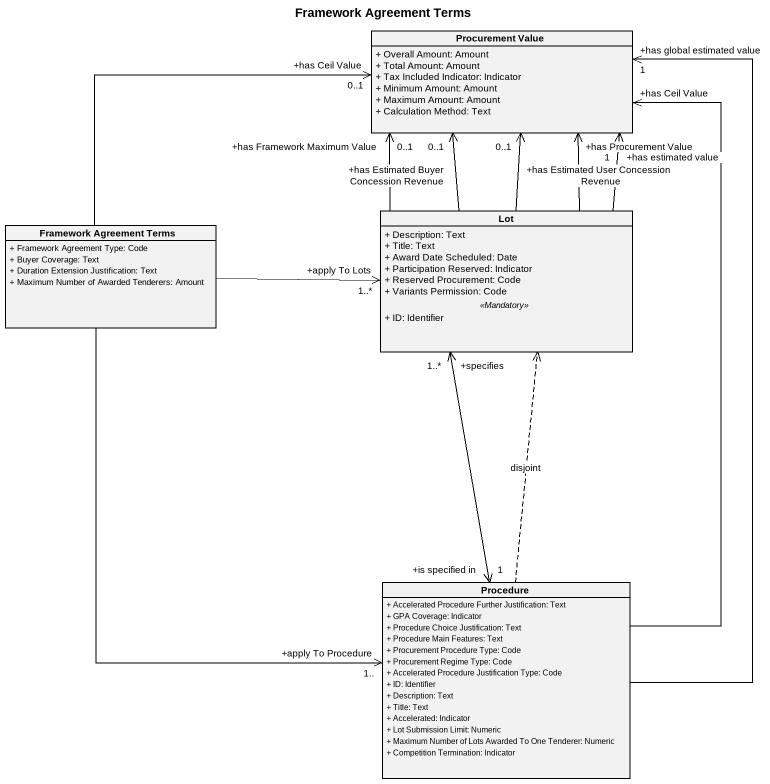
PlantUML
@startuml
title Framework Agreement Terms
hide circle
hide empty members
skinparam classAttributeIconSize 0
class "Procurement Value" as Procurement_Value {
  + Overall Amount: Amount
  + Total Amount: Amount
  + Tax Included Indicator: Indicator
  + Minimum Amount: Amount
  + Maximum Amount: Amount
  + Calculation Method: Text
}
class Lot {
  + Description: Text
  + Title: Text
  + Award Date Scheduled: Date
  + Participation Reserved: Indicator
  + Reserved Procurement: Code
  + Variants Permission: Code
  .. <<Mandatory>> ..
  + ID: Identifier
}
class "Framework Agreement Terms" as Framework_Agreement_Terms {
  + Framework Agreement Type: Code
  + Buyer Coverage: Text
  + Duration Extension Justification: Text
  + Maximum Number of Awarded Tenderers: Amount
}
class Procedure {
  + Accelerated Procedure Further Justification: Text
  + GPA Coverage: Indicator
  + Procedure Choice Justification: Text
  + Procedure Main Features: Text
  + Procurement Procedure Type: Code
  + Procurement Regime Type: Code
  + Accelerated Procedure Justification Type: Code
  + ID: Identifier
  + Description: Text
  + Title: Text
  + Accelerated: Indicator
  + Lot Submission Limit: Numeric
  + Maximum Number of Lots Awarded To One Tenderer: Numeric
  + Competition Termination: Indicator
}
Lot -up-> "+has Framework Maximum Value\n0..1" Procurement_Value
Lot -up-> "+has Procurement Value" Procurement_Value
Lot -up-> "+has Estimated User Concession Revenue\n0..1" Procurement_Value
Lot -up-> "+has Estimated Buyer Concession Revenue\n0..1" Procurement_Value
Lot -up-> "+has estimated value\n1" Procurement_Value
Framework_Agreement_Terms -right-> "+has Ceil Value\n0..1" Procurement_Value
Framework_Agreement_Terms -right-> "+apply To Lots\n1..*" Lot
Framework_Agreement_Terms --> "+apply To Procedure\n1.." Procedure
Procedure -up-> "+has global estimated value\n1" Procurement_Value
Procedure -up-> "+has Ceil Value" Procurement_Value
Procedure .up.> Lot : disjoint
Procedure "+is specified in\n1" <-up-> "+specifies\n1..*" Lot
@enduml
